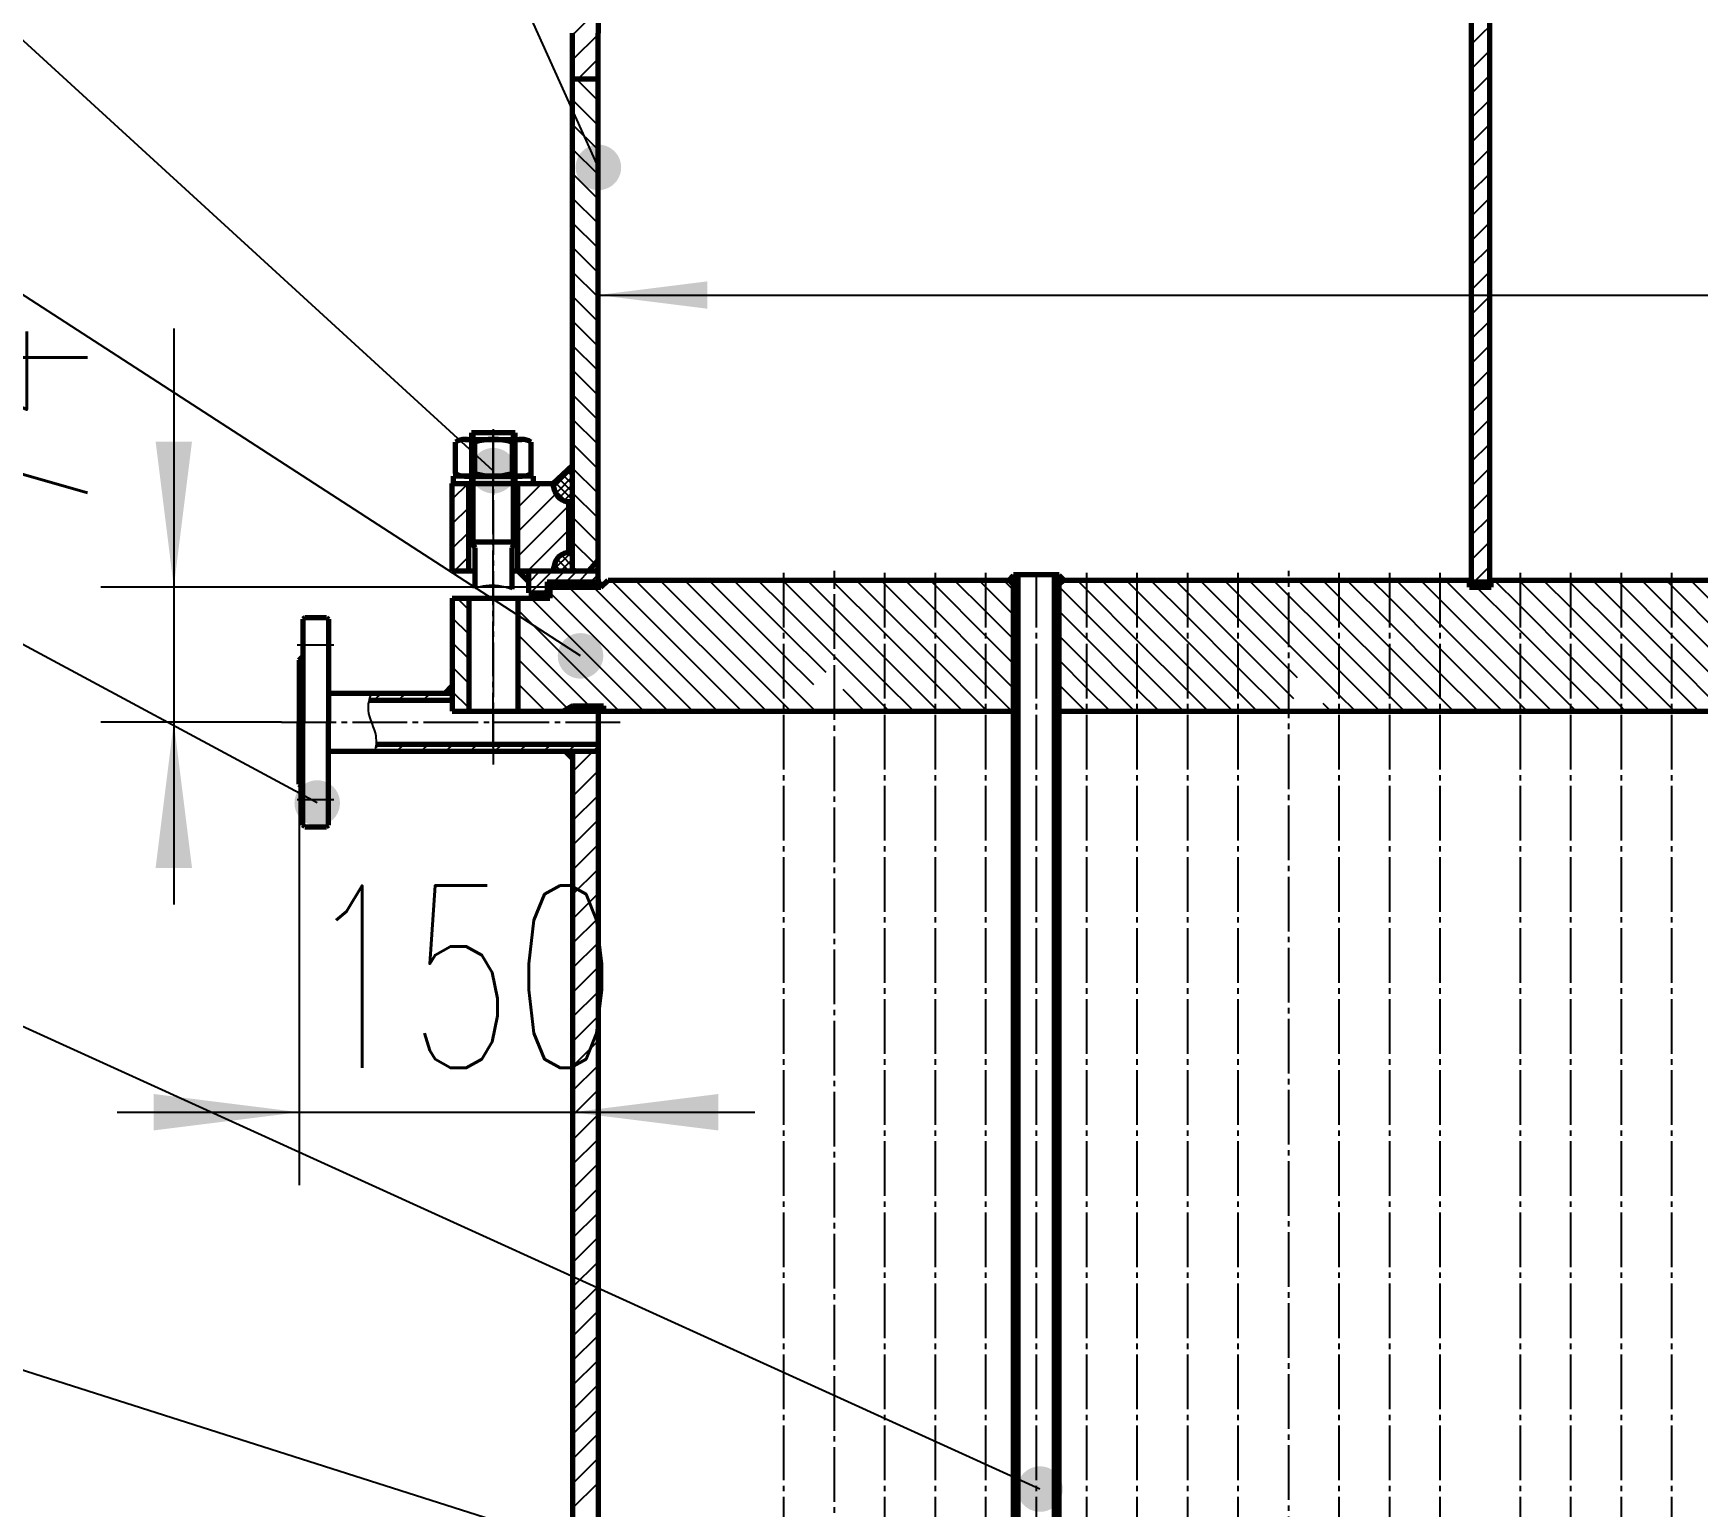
# Model space of a CAD drawing. Header units: millimetres. Extents: x -5940 to 5940, y -8410 to 8410.
# Drawn here: x -4063 to -3150, y 5514 to 6323 of the extents above; entities that cross this region are included whole.
import ezdxf

# ---------------------------------------------------------------- set-up
doc = ezdxf.new("R2010")
doc.units = ezdxf.units.MM
doc.linetypes.add('EB_DASHDOT', pattern=[39, 30, -3, 3, -3])
for name, color, linetype, lineweight in [('CAXA0', 7, 'Continuous', 70), ('CAXA1', 1, 'EB_DASHDOT', 25), ('CAXA3', 4, 'Continuous', 25), ('CAXA4', 3, 'Continuous', 25), ('CAXA5', 51, 'Continuous', 25)]:
    doc.layers.add(name, color=color, linetype=linetype, lineweight=lineweight)
doc.styles.add('机械', font='txt', dxfattribs={"width": 0.667, "bigfont": 'gbcbig.shx'})
doc.dimstyles.new('机械(4)', dxfattribs={"dimscale": 20, "dimtxt": 4, "dimasz": 3, "dimexe": 2, "dimexo": 0, "dimtad": 1, "dimdec": 1, "dimdsep": 46, "dimtxsty": '机械', "dimcen": 0, "dimdle": 4, "dimclrd": 256, "dimclre": 256, "dimclrt": 3, "dimaunit": 1, "dimazin": 2, "dimtfac": 1, "dimtdec": 3, "dimtmove": 0, "dimatfit": 3, "dimfxl": 0, "dimtolj": 1, "dimtzin": 0, "dimarcsym": 0})
doc.dimstyles.new('机械(5)', dxfattribs={"dimscale": 20, "dimtxt": 5, "dimasz": 4, "dimexe": 2, "dimexo": 0, "dimtad": 1, "dimdec": 1, "dimdsep": 46, "dimtxsty": '机械', "dimcen": 0, "dimdle": 5, "dimclrd": 256, "dimclre": 256, "dimclrt": 3, "dimazin": 2, "dimtfac": 1, "dimtdec": 3, "dimtmove": 0, "dimatfit": 3, "dimfxl": 0, "dimtolj": 1, "dimtzin": 0, "dimarcsym": 0})

# ---------------------------------------------------------------- blocks, each defined once
blk = doc.blocks.new('CAXBLOCK155')
at = {"layer": 'CAXA0', "color": 0, "linetype": 'Continuous', "lineweight": 25}
for p, q in [((-3781.46, 6019.04), (-3778.52, 6021.98)), ((-3777.27, 6018.98), (-3774.27, 6021.98)), ((-3773.03, 6018.98), (-3770.03, 6021.98)), ((-3768.79, 6018.98), (-3765.79, 6021.98)), ((-3764.54, 6018.98), (-3761.54, 6021.98)), ((-3760.3, 6018.98), (-3757.3, 6021.98)), ((-3756.06, 6018.98), (-3753.06, 6021.98))]:
    blk.add_line(p, q, dxfattribs=at)
blk = doc.blocks.new('CAXBLOCK156')
at = {"layer": 'CAXA0', "color": 0, "linetype": 'Continuous', "lineweight": 25}
for p, q in [((-3778.87, 6018.98), (-3781.46, 6021.58)), ((-3774.63, 6018.98), (-3777.63, 6021.98)), ((-3770.38, 6018.98), (-3773.38, 6021.98)), ((-3766.14, 6018.98), (-3769.14, 6021.98)), ((-3761.9, 6018.98), (-3764.9, 6021.98)), ((-3757.66, 6018.98), (-3760.66, 6021.98)), ((-3753.41, 6018.98), (-3756.41, 6021.98)), ((-3751.96, 6021.78), (-3752.17, 6021.98))]:
    blk.add_line(p, q, dxfattribs=at)
blk = doc.blocks.new('CAXBLOCK157')
at = {"layer": 'CAXA0', "color": 0, "linetype": 'Continuous', "lineweight": 25}
for p, q in [((-3767.46, 6083.95), (-3768.52, 6085.01)), ((-3767.46, 6066.98), (-3777.34, 6076.85)), ((-3767.46, 6071.22), (-3775.14, 6078.89)), ((-3767.46, 6075.46), (-3772.93, 6080.93)), ((-3767.46, 6079.7), (-3770.73, 6082.97)), ((-3770.83, 6066.1), (-3777.39, 6072.66))]:
    blk.add_line(p, q, dxfattribs=at)
blk = doc.blocks.new('CAXBLOCK158')
at = {"layer": 'CAXA0', "color": 0, "linetype": 'Continuous', "lineweight": 25}
for p, q in [((-3777.68, 6073.73), (-3767.46, 6083.95)), ((-3776.67, 6070.5), (-3767.46, 6079.7)), ((-3774.85, 6068.07), (-3767.46, 6075.46)), ((-3772.21, 6066.47), (-3767.46, 6071.22)), ((-3768.46, 6065.98), (-3767.46, 6066.98))]:
    blk.add_line(p, q, dxfattribs=at)
blk = doc.blocks.new('CAXBLOCK159')
at = {"layer": 'CAXA0', "color": 0, "linetype": 'Continuous', "lineweight": 25}
for p, q in [((-3768.46, 6037.98), (-3778.22, 6028.22)), ((-3777.36, 6031.41), (-3773.94, 6027.98)), ((-3776.03, 6034.56), (-3769.45, 6027.98)), ((-3767.46, 6034.49), (-3773.97, 6027.98)), ((-3773.73, 6036.75), (-3767.46, 6030.49)), ((-3770.41, 6037.93), (-3767.46, 6034.98)), ((-3767.46, 6030), (-3769.47, 6027.98))]:
    blk.add_line(p, q, dxfattribs=at)
blk = doc.blocks.new('CAXBLOCK160')
at = {"layer": 'CAXA0', "color": 0, "linetype": 'Continuous', "lineweight": 25}
for p, q in [((-3753.46, 6030.52), (-3756, 6027.98)), ((-3755.28, 6031.78), (-3753.46, 6029.96)), ((-3757.33, 6029.34), (-3755.98, 6027.98))]:
    blk.add_line(p, q, dxfattribs=at)
blk = doc.blocks.new('CAXBLOCK161')
at = {"layer": 'CAXA0', "color": 0, "linetype": 'Continuous', "lineweight": 25}
for p, q in [((-3796.42, 6027.98), (-3796.94, 6027.46)), ((-3796.39, 6027.98), (-3791.46, 6023.06)), ((-3791.93, 6027.98), (-3794.69, 6025.22)), ((-3791.46, 6023.96), (-3792.45, 6022.97)), ((-3791.9, 6027.98), (-3791.46, 6027.55))]:
    blk.add_line(p, q, dxfattribs=at)
blk = doc.blocks.new('CAXBLOCK167')
at = {"layer": 'CAXA0', "color": 0, "linetype": 'Continuous', "lineweight": 25}
for p, q in [((-3272.75, 6021.98), (-3269.75, 6018.98)), ((-3268.51, 6021.98), (-3265.51, 6018.98)), ((-3264.27, 6021.98), (-3263.17, 6020.88)), ((-3275.17, 6020.16), (-3274, 6018.98))]:
    blk.add_line(p, q, dxfattribs=at)
blk = doc.blocks.new('CAXBLOCK168')
at = {"layer": 'CAXA0', "color": 0, "linetype": 'Continuous', "lineweight": 25}
for p, q in [((-3275.17, 6020.46), (-3273.64, 6021.98)), ((-3272.4, 6018.98), (-3269.4, 6021.98)), ((-3268.16, 6018.98), (-3265.16, 6021.98)), ((-3263.91, 6018.98), (-3263.17, 6019.73))]:
    blk.add_line(p, q, dxfattribs=at)
blk = doc.blocks.new('CAXBLOCK193')
at = {"layer": 'CAXA0', "color": 0, "linetype": 'Continuous', "lineweight": 25}
for p, q in [((-3833.46, 6067.27), (-3824.75, 6075.98)), ((-3797.46, 6062.86), (-3784.34, 6075.98)), ((-3797.46, 6049.39), (-3776.56, 6070.29)), ((-3833.46, 6053.8), (-3824.46, 6062.8)), ((-3797.46, 6035.92), (-3769.46, 6063.92)), ((-3833.46, 6040.33), (-3824.46, 6049.33)), ((-3791.93, 6027.98), (-3769.46, 6050.45)), ((-3832.34, 6027.98), (-3824.46, 6035.86)), ((-3778.46, 6027.98), (-3778.22, 6028.22))]:
    blk.add_line(p, q, dxfattribs=at)
blk = doc.blocks.new('CAXBLOCK195')
at = {"layer": 'CAXA0', "color": 0, "linetype": 'Continuous', "lineweight": 25}
for p, q in [((-3791.46, 6021.71), (-3785.19, 6027.98)), ((-3790.46, 6015.98), (-3778.46, 6027.98)), ((-3777.72, 6021.98), (-3771.72, 6027.98)), ((-3770.98, 6021.98), (-3764.98, 6027.98)), ((-3764.25, 6021.98), (-3758.25, 6027.98)), ((-3757.51, 6021.98), (-3753.46, 6026.03)), ((-3783.72, 6015.98), (-3781.46, 6018.24))]:
    blk.add_line(p, q, dxfattribs=at)
blk = doc.blocks.new('CAXBLOCK214')
at = {"layer": 'CAXA0', "color": 0, "linetype": 'Continuous', "lineweight": 25}
for p, q in [((-3674.49, 5950.98), (-3746.49, 6022.98)), ((-3661.02, 5950.98), (-3733.02, 6022.98)), ((-3651.43, 5954.87), (-3719.55, 6022.98)), ((-3651.43, 5968.34), (-3706.08, 6022.98)), ((-3651.43, 5981.81), (-3692.61, 6022.98)), ((-3651.43, 5995.28), (-3679.14, 6022.98)), ((-3651.43, 6008.75), (-3665.67, 6022.98)), ((-3651.43, 6022.22), (-3652.2, 6022.98)), ((-3596.01, 5966.8), (-3651.43, 6022.22)), ((-3596.01, 5980.27), (-3638.73, 6022.98)), ((-3596.01, 5993.74), (-3625.26, 6022.98)), ((-3596.01, 6007.21), (-3611.79, 6022.98)), ((-3596.01, 6020.68), (-3598.32, 6022.98)), ((-3568.29, 6006.43), (-3584.84, 6022.98)), ((-3568.29, 6019.9), (-3571.37, 6022.98)), ((-3540.58, 6005.66), (-3557.9, 6022.98)), ((-3540.58, 6019.13), (-3544.43, 6022.98)), ((-3525.37, 6017.39), (-3530.96, 6022.98)), ((-3485.16, 6017.59), (-3490.55, 6022.98)), ((-3457.44, 6003.35), (-3477.08, 6022.98)), ((-3457.44, 6016.82), (-3463.61, 6022.98)), ((-3429.73, 6002.57), (-3450.14, 6022.98)), ((-3429.73, 6016.04), (-3436.67, 6022.98)), ((-3402.02, 6001.8), (-3423.2, 6022.98)), ((-3402.02, 6015.27), (-3409.73, 6022.98)), ((-3346.59, 5973.32), (-3396.26, 6022.98)), ((-3346.59, 5986.79), (-3382.79, 6022.98)), ((-3346.59, 6000.26), (-3369.32, 6022.98)), ((-3346.59, 6013.73), (-3355.85, 6022.98)), ((-3318.88, 5999.49), (-3342.38, 6022.98)), ((-3318.88, 6012.96), (-3328.91, 6022.98)), ((-3291.17, 5998.71), (-3315.44, 6022.98)), ((-3291.17, 6012.18), (-3301.97, 6022.98)), ((-3247.17, 5981.65), (-3288.5, 6022.98)), ((-3247.17, 5995.13), (-3275.03, 6022.98)), ((-3247.17, 6008.6), (-3261.56, 6022.98)), ((-3247.17, 6022.07), (-3248.09, 6022.98)), ((-3219.45, 5994.35), (-3247.17, 6022.07)), ((-3219.45, 6007.82), (-3234.61, 6022.98)), ((-3219.45, 6021.29), (-3221.14, 6022.98)), ((-3191.74, 5993.58), (-3219.45, 6021.29)), ((-3191.74, 6007.05), (-3207.67, 6022.98)), ((-3191.74, 6020.52), (-3194.2, 6022.98)), ((-3164.03, 6006.28), (-3180.73, 6022.98)), ((-3164.03, 6019.75), (-3167.26, 6022.98)), ((-3136.32, 6005.51), (-3153.79, 6022.98)), ((-3824.46, 6006.67), (-3830.78, 6012.98)), ((-3728.37, 5950.98), (-3790.37, 6012.98)), ((-3714.9, 5950.98), (-3779.96, 6016.05)), ((-3701.43, 5950.98), (-3769.43, 6018.98)), ((-3687.96, 5950.98), (-3755.96, 6018.98)), ((-3568.29, 5992.96), (-3596.01, 6020.68)), ((-3540.58, 5992.19), (-3568.29, 6019.9)), ((-3525.37, 6003.92), (-3540.58, 6019.13)), ((-3485.16, 6004.12), (-3500.37, 6019.33)), ((-3457.44, 5989.88), (-3485.16, 6017.59)), ((-3429.73, 5989.1), (-3457.44, 6016.82)), ((-3402.02, 5988.33), (-3429.73, 6016.04)), ((-3346.59, 5959.85), (-3402.02, 6015.27)), ((-3318.88, 5986.02), (-3346.59, 6013.73)), ((-3291.17, 5985.24), (-3318.88, 6012.96)), ((-3247.17, 5968.18), (-3291.17, 6012.18)), ((-3164.03, 5992.81), (-3191.74, 6020.52)), ((-3136.32, 5992.04), (-3164.03, 6019.75)), ((-3741.84, 5950.98), (-3797.46, 6006.61)), ((-3596.01, 5953.32), (-3651.43, 6008.75)), ((-3568.29, 5979.49), (-3596.01, 6007.21)), ((-3540.58, 5978.72), (-3568.29, 6006.43)), ((-3525.37, 5990.45), (-3540.58, 6005.66)), ((-3485.16, 5990.65), (-3500.37, 6005.86)), ((-3457.44, 5976.41), (-3485.16, 6004.12)), ((-3429.73, 5975.63), (-3457.44, 6003.35)), ((-3219.45, 5980.88), (-3247.17, 6008.6)), ((-3191.74, 5980.11), (-3219.45, 6007.82)), ((-3164.03, 5979.34), (-3191.74, 6007.05)), ((-3136.32, 5978.57), (-3164.03, 6006.28)), ((-3824.46, 5993.2), (-3833.46, 6002.2)), ((-3628.31, 5972.16), (-3651.43, 5995.28)), ((-3568.29, 5966.02), (-3596.01, 5993.74)), ((-3402.02, 5974.86), (-3429.73, 6002.57)), ((-3369.59, 5969.37), (-3402.02, 6001.8)), ((-3318.88, 5972.55), (-3346.59, 6000.26)), ((-3291.17, 5971.77), (-3318.88, 5999.49)), ((-3247.17, 5954.71), (-3291.17, 5998.71)), ((-3219.45, 5967.41), (-3247.17, 5995.13)), ((-3191.74, 5966.64), (-3219.45, 5994.35)), ((-3164.03, 5965.87), (-3191.74, 5993.58)), ((-3824.46, 5979.73), (-3833.46, 5988.73)), ((-3758.31, 5953.98), (-3797.46, 5993.14)), ((-3540.58, 5965.25), (-3568.29, 5992.96)), ((-3525.37, 5976.98), (-3540.58, 5992.19)), ((-3485.16, 5977.18), (-3500.37, 5992.39)), ((-3457.44, 5962.94), (-3485.16, 5990.65)), ((-3429.73, 5962.16), (-3457.44, 5989.88)), ((-3402.02, 5961.39), (-3429.73, 5989.1)), ((-3371.46, 5957.78), (-3402.02, 5988.33)), ((-3318.88, 5959.07), (-3346.59, 5986.79)), ((-3291.17, 5958.3), (-3318.88, 5986.02)), ((-3256.91, 5950.98), (-3291.17, 5985.24)), ((-3136.32, 5965.1), (-3164.03, 5992.81)), ((-3824.46, 5966.26), (-3833.46, 5975.26)), ((-3770.2, 5952.4), (-3797.46, 5979.67)), ((-3635, 5965.38), (-3651.43, 5981.81)), ((-3568.29, 5952.55), (-3596.01, 5980.27)), ((-3540.58, 5951.78), (-3568.29, 5979.49)), ((-3525.37, 5963.51), (-3540.58, 5978.72)), ((-3485.16, 5963.71), (-3500.37, 5978.92)), ((-3458.96, 5950.98), (-3485.16, 5977.18)), ((-3432.02, 5950.98), (-3457.44, 5976.41)), ((-3405.08, 5950.98), (-3429.73, 5975.63)), ((-3219.45, 5953.94), (-3247.17, 5981.65)), ((-3191.74, 5953.17), (-3219.45, 5980.88)), ((-3164.03, 5952.4), (-3191.74, 5980.11)), ((-3136.32, 5951.63), (-3164.03, 5979.34)), ((-3782.25, 5950.98), (-3797.46, 5966.2)), ((-3635, 5951.91), (-3651.43, 5968.34)), ((-3580.2, 5950.98), (-3596.01, 5966.8)), ((-3378.14, 5950.98), (-3402.02, 5974.86)), ((-3324.26, 5950.98), (-3346.59, 5973.32)), ((-3297.32, 5950.98), (-3318.88, 5972.55)), ((-3270.38, 5950.98), (-3291.17, 5971.77)), ((-3229.97, 5950.98), (-3247.17, 5968.18)), ((-3203.03, 5950.98), (-3219.45, 5967.41)), ((-3176.09, 5950.98), (-3191.74, 5966.64)), ((-3824.46, 5952.78), (-3833.46, 5961.78)), ((-3607.14, 5950.98), (-3619, 5962.85)), ((-3553.26, 5950.98), (-3568.29, 5966.02)), ((-3526.32, 5950.98), (-3540.58, 5965.25)), ((-3485.9, 5950.98), (-3500.37, 5965.45)), ((-3472.43, 5950.98), (-3485.16, 5963.71)), ((-3445.49, 5950.98), (-3457.44, 5962.94)), ((-3418.55, 5950.98), (-3429.73, 5962.16)), ((-3391.61, 5950.98), (-3402.02, 5961.39)), ((-3337.73, 5950.98), (-3346.59, 5959.85)), ((-3310.79, 5950.98), (-3318.88, 5959.07)), ((-3283.85, 5950.98), (-3291.17, 5958.3)), ((-3149.14, 5950.98), (-3164.03, 5965.87)), ((-3795.72, 5950.98), (-3797.46, 5952.73)), ((-3647.55, 5950.98), (-3651.43, 5954.87)), ((-3593.67, 5950.98), (-3596.01, 5953.32)), ((-3566.73, 5950.98), (-3568.29, 5952.55)), ((-3539.79, 5950.98), (-3540.58, 5951.78)), ((-3499.37, 5950.98), (-3500.37, 5951.98)), ((-3351.2, 5950.98), (-3355.46, 5955.25)), ((-3243.44, 5950.98), (-3247.17, 5954.71)), ((-3216.5, 5950.98), (-3219.45, 5953.94)), ((-3189.56, 5950.98), (-3191.74, 5953.17)), ((-3162.61, 5950.98), (-3164.03, 5952.4))]:
    blk.add_line(p, q, dxfattribs=at)
blk = doc.blocks.new('CAXBLOCK232')
at = {"layer": 'CAXA0', "color": 0, "linetype": 'Continuous', "lineweight": 25}
for p, q in [((-3872.4, 5960.98), (-3876.4, 5956.98)), ((-3858.93, 5960.98), (-3862.93, 5956.98)), ((-3845.46, 5960.98), (-3849.46, 5956.98)), ((-3833.46, 5959.51), (-3835.98, 5956.98)), ((-3873.46, 5932.98), (-3875.47, 5930.97)), ((-3859.98, 5932.98), (-3863.98, 5928.98)), ((-3846.51, 5932.98), (-3850.51, 5928.98)), ((-3833.04, 5932.98), (-3837.04, 5928.98)), ((-3819.57, 5932.98), (-3823.57, 5928.98)), ((-3806.1, 5932.98), (-3810.1, 5928.98)), ((-3792.63, 5932.98), (-3796.63, 5928.98)), ((-3779.16, 5932.98), (-3783.16, 5928.98)), ((-3765.69, 5932.98), (-3769.69, 5928.98)), ((-3753.46, 5931.74), (-3756.22, 5928.98))]:
    blk.add_line(p, q, dxfattribs=at)
blk = doc.blocks.new('CAXBLOCK236')
at = {"layer": 'CAXA0', "color": 0, "linetype": 'Continuous', "lineweight": 25}
for p, q in [((-3766.33, 6322.98), (-3767.46, 6321.85)), ((-3753.46, 6322.38), (-3767.46, 6308.38)), ((-3753.46, 6308.91), (-3764.39, 6297.98))]:
    blk.add_line(p, q, dxfattribs=at)
blk = doc.blocks.new('CAXBLOCK249')
at = {"layer": 'CAXA0', "color": 0, "linetype": 'Continuous', "lineweight": 25}
for p, q in [((-3736.16, 6433.98), (-3628.22, 6541.92)), ((-3620.68, 6535.99), (-3619.64, 6537.03)), ((-3700.72, 6482.89), (-3665.8, 6517.81)), ((-3749.7, 6406.97), (-3714.72, 6441.95)), ((-3757.65, 6385.55), (-3732.74, 6410.46)), ((-3762.57, 6367.16), (-3742.29, 6387.44)), ((-3765.55, 6350.71), (-3747.93, 6368.33)), ((-3767.01, 6335.78), (-3751.29, 6351.5)), ((-3766.33, 6322.98), (-3752.97, 6336.34))]:
    blk.add_line(p, q, dxfattribs=at)
blk = doc.blocks.new('CAXBLOCK251')
at = {"layer": 'CAXA0', "color": 0, "linetype": 'Continuous', "lineweight": 25}
for p, q in [((-3753.46, 6285.9), (-3765.55, 6297.98)), ((-3753.46, 6272.43), (-3767.46, 6286.43)), ((-3753.46, 6258.96), (-3767.46, 6272.96)), ((-3753.46, 6245.49), (-3767.46, 6259.49)), ((-3753.46, 6232.01), (-3767.46, 6246.01)), ((-3753.46, 6218.54), (-3767.46, 6232.54)), ((-3753.46, 6205.07), (-3767.46, 6219.07)), ((-3753.46, 6191.6), (-3767.46, 6205.6)), ((-3753.46, 6178.13), (-3767.46, 6192.13)), ((-3753.46, 6164.66), (-3767.46, 6178.66)), ((-3753.46, 6151.19), (-3767.46, 6165.19)), ((-3753.46, 6137.72), (-3767.46, 6151.72)), ((-3753.46, 6124.25), (-3767.46, 6138.25)), ((-3753.46, 6110.78), (-3767.46, 6124.78)), ((-3753.46, 6097.31), (-3767.46, 6111.31)), ((-3753.46, 6083.84), (-3767.46, 6097.84)), ((-3753.46, 6070.37), (-3767.46, 6084.37)), ((-3753.46, 6056.9), (-3767.46, 6070.9)), ((-3753.46, 6043.43), (-3767.46, 6057.43)), ((-3755.28, 6031.78), (-3767.46, 6043.96)), ((-3764.96, 6027.98), (-3767.46, 6030.49))]:
    blk.add_line(p, q, dxfattribs=at)
blk = doc.blocks.new('CAXBLOCK252')
at = {"layer": 'CAXA0', "color": 0, "linetype": 'Continuous', "lineweight": 25}
for p, q in [((-3274.17, 6666.98), (-3267.1, 6674.04)), ((-2742.76, 6673.04), (-2741.45, 6674.35)), ((-3274.17, 6653.51), (-3264.17, 6663.51)), ((-2742.76, 6659.57), (-2732.76, 6669.57)), ((-2742.76, 6646.1), (-2732.76, 6656.1)), ((-3274.17, 6640.04), (-3264.17, 6650.04)), ((-2742.76, 6632.63), (-2732.76, 6642.63)), ((-3274.17, 6626.57), (-3264.17, 6636.57)), ((-2742.76, 6619.16), (-2732.76, 6629.16)), ((-3274.17, 6613.1), (-3264.17, 6623.1)), ((-2742.76, 6605.68), (-2732.76, 6615.68)), ((-3274.17, 6599.62), (-3264.17, 6609.62)), ((-2742.76, 6592.21), (-2732.76, 6602.21)), ((-3274.17, 6586.15), (-3264.17, 6596.15)), ((-2742.76, 6578.74), (-2732.76, 6588.74)), ((-3274.17, 6572.68), (-3264.17, 6582.68)), ((-3274.17, 6559.21), (-3264.17, 6569.21)), ((-2742.76, 6565.27), (-2732.76, 6575.27)), ((-2742.76, 6551.8), (-2732.76, 6561.8)), ((-3274.17, 6545.74), (-3264.17, 6555.74)), ((-3274.17, 6532.27), (-3264.17, 6542.27)), ((-2742.76, 6538.33), (-2732.76, 6548.33)), ((-2742.76, 6524.86), (-2732.76, 6534.86)), ((-3274.17, 6518.8), (-3264.17, 6528.8)), ((-3274.17, 6505.33), (-3264.17, 6515.33)), ((-2742.76, 6511.39), (-2732.76, 6521.39)), ((-2742.76, 6497.92), (-2732.76, 6507.92)), ((-3274.17, 6491.86), (-3264.17, 6501.86)), ((-3274.17, 6478.39), (-3264.17, 6488.39)), ((-2742.76, 6484.45), (-2732.76, 6494.45)), ((-2742.76, 6470.98), (-2732.76, 6480.98)), ((-3274.17, 6464.92), (-3264.17, 6474.92)), ((-3274.17, 6451.45), (-3264.17, 6461.45)), ((-2742.76, 6457.51), (-2732.76, 6467.51)), ((-2742.76, 6444.04), (-2732.76, 6454.04)), ((-3274.17, 6437.98), (-3264.17, 6447.98)), ((-3274.17, 6424.51), (-3264.17, 6434.51)), ((-2742.76, 6430.57), (-2732.76, 6440.57)), ((-2742.76, 6417.1), (-2732.76, 6427.1)), ((-3274.17, 6411.04), (-3264.17, 6421.04)), ((-3274.17, 6397.57), (-3264.17, 6407.57)), ((-2742.76, 6403.63), (-2732.76, 6413.63)), ((-2742.76, 6390.16), (-2732.76, 6400.16)), ((-3274.17, 6384.1), (-3264.17, 6394.1)), ((-2742.76, 6376.69), (-2732.76, 6386.69)), ((-3274.17, 6370.63), (-3264.17, 6380.63)), ((-2742.76, 6363.22), (-2732.76, 6373.22)), ((-3274.17, 6357.16), (-3264.17, 6367.16)), ((-2742.76, 6349.75), (-2732.76, 6359.75)), ((-3274.17, 6343.69), (-3264.17, 6353.69)), ((-2742.76, 6336.28), (-2732.76, 6346.28)), ((-3274.17, 6330.22), (-3264.17, 6340.22)), ((-2742.58, 6322.98), (-2732.76, 6332.81)), ((-3274.17, 6316.75), (-3267.93, 6322.98)), ((-3267.93, 6322.98), (-3264.17, 6326.75)), ((-2742.76, 6322.81), (-2742.58, 6322.98)), ((-2742.76, 6309.34), (-2732.76, 6319.34)), ((-3274.17, 6303.28), (-3264.17, 6313.28)), ((-2742.76, 6295.87), (-2732.76, 6305.87)), ((-3274.17, 6289.81), (-3264.17, 6299.81)), ((-3274.17, 6276.34), (-3264.17, 6286.34)), ((-2742.76, 6282.4), (-2732.76, 6292.4)), ((-2742.76, 6268.93), (-2732.76, 6278.93)), ((-3274.17, 6262.87), (-3264.17, 6272.87)), ((-3274.17, 6249.39), (-3264.17, 6259.39)), ((-2742.76, 6255.45), (-2732.76, 6265.45)), ((-2742.76, 6241.98), (-2732.76, 6251.98)), ((-3274.17, 6235.92), (-3264.17, 6245.92)), ((-3274.17, 6222.45), (-3264.17, 6232.45)), ((-2742.76, 6228.51), (-2732.76, 6238.51)), ((-2742.76, 6215.04), (-2732.76, 6225.04)), ((-3274.17, 6208.98), (-3264.17, 6218.98)), ((-3274.17, 6195.51), (-3264.17, 6205.51)), ((-2742.76, 6201.57), (-2732.76, 6211.57)), ((-2742.76, 6188.1), (-2732.76, 6198.1)), ((-3274.17, 6182.04), (-3264.17, 6192.04)), ((-3274.17, 6168.57), (-3264.17, 6178.57)), ((-2742.76, 6174.63), (-2732.76, 6184.63)), ((-2742.76, 6161.16), (-2732.76, 6171.16)), ((-3274.17, 6155.1), (-3264.17, 6165.1)), ((-3274.17, 6141.63), (-3264.17, 6151.63)), ((-2742.76, 6147.69), (-2732.76, 6157.69)), ((-2742.76, 6134.22), (-2732.76, 6144.22)), ((-3274.17, 6128.16), (-3264.17, 6138.16)), ((-2742.76, 6120.75), (-2732.76, 6130.75)), ((-3274.17, 6114.69), (-3264.17, 6124.69)), ((-2742.76, 6107.28), (-2732.76, 6117.28)), ((-3274.17, 6101.22), (-3264.17, 6111.22)), ((-2742.76, 6093.81), (-2732.76, 6103.81)), ((-3274.17, 6087.75), (-3264.17, 6097.75)), ((-2742.76, 6080.34), (-2732.76, 6090.34)), ((-3274.17, 6074.28), (-3264.17, 6084.28)), ((-2742.76, 6066.87), (-2732.76, 6076.87)), ((-3274.17, 6060.81), (-3264.17, 6070.81)), ((-2742.76, 6053.4), (-2732.76, 6063.4)), ((-3274.17, 6047.34), (-3264.17, 6057.34)), ((-2742.76, 6039.93), (-2732.76, 6049.93)), ((-3274.17, 6033.87), (-3264.17, 6043.87)), ((-3272.58, 6021.98), (-3264.17, 6030.4)), ((-2742.76, 6026.46), (-2732.76, 6036.46)), ((-2733.77, 6021.98), (-2732.76, 6022.99))]:
    blk.add_line(p, q, dxfattribs=at)
blk = doc.blocks.new('*D361')
at = {"layer": 'CAXA4', "linetype": 'Continuous', "lineweight": 25}
for points in [[(-3753.46, 2991.29), (-3673.46, 2981.29), (-3673.46, 3001.29)], [(-2253.46, 2991.29), (-2333.46, 2981.29), (-2333.46, 3001.29)]]:
    blk.add_hatch(color=131, dxfattribs=at).paths.add_polyline_path(points, flags=0)
at = {"layer": 'CAXA4', "color": 131, "linetype": 'Continuous', "lineweight": 25}
for p, q in [((-3753.46, 5950.98), (-3753.46, 2951.29)), ((-2253.46, 5504.48), (-2253.46, 2951.29)), ((-3753.46, 2991.29), (-2253.46, 2991.29))]:
    blk.add_line(p, q, dxfattribs=at)
at = {"layer": 'CAXA4', "color": 3, "linetype": 'Continuous', "lineweight": 25, "insert": (-3139.59, 3116.69), "char_height": 100, "attachment_point": 1, "style": '机械'}
blk.add_mtext('{%%C}1500', dxfattribs=at)
blk = doc.blocks.new('CAXBLOCK276', base_point=(-3810.96, 6079.98))
at = {"layer": 'CAXA0'}
for p, q in [((-3831.75, 6081.52), (-3831.75, 6098.65)), ((-3826.55, 6100.18), (-3795.38, 6100.18)), ((-3821.36, 6098.65), (-3821.36, 6081.52)), ((-3800.57, 6098.65), (-3800.57, 6081.52)), ((-3790.18, 6081.52), (-3790.18, 6098.65)), ((-3826.55, 6079.98), (-3795.38, 6079.98))]:
    blk.add_line(p, q, dxfattribs=at)
for centre, radius, start, end in [((-3826.55, 6090.61), 9.57, 57.13277, 122.86723), ((-3810.96, 6064.18), 36, 73.22135, 106.77865), ((-3795.38, 6090.61), 9.57, 57.13277, 122.86723), ((-3826.55, 6089.56), 9.57, 237.13277, 302.86723), ((-3810.96, 6115.98), 36, 253.22135, 286.77865), ((-3795.38, 6089.56), 9.57, 237.13277, 302.86723)]:
    blk.add_arc(centre, radius, start, end, dxfattribs=at)
at = {"layer": 'CAXA1', "linetype": 'EB_DASHDOT', "lineweight": 25}
blk.add_line((-3810.96, 6078.45), (-3810.96, 6103.18), dxfattribs=at)
blk = doc.blocks.new('CAXBLOCK277', base_point=(-3810.96, 6075.98))
at = {"layer": 'CAXA0'}
for p, q in [((-3788.96, 6079.98), (-3832.96, 6079.98)), ((-3832.96, 6079.98), (-3832.96, 6075.98)), ((-3832.96, 6075.98), (-3788.96, 6075.98)), ((-3788.96, 6075.98), (-3788.96, 6079.98))]:
    blk.add_line(p, q, dxfattribs=at)
at = {"layer": 'CAXA1', "color": 1, "linetype": 'EB_DASHDOT', "lineweight": 25}
blk.add_line((-3810.96, 6072.98), (-3810.96, 6082.98), dxfattribs=at)
blk = doc.blocks.new('CAXBLOCK284')
at = {"layer": 'CAXA0', "color": 0, "linetype": 'Continuous', "lineweight": 25}
for p, q in [((-3767.46, 5917.74), (-3756.22, 5928.98)), ((-3767.46, 5904.27), (-3753.46, 5918.27)), ((-3767.46, 5890.8), (-3753.46, 5904.8)), ((-3767.46, 5877.33), (-3753.46, 5891.33)), ((-3767.46, 5863.86), (-3753.46, 5877.86)), ((-3767.46, 5850.39), (-3753.46, 5864.39)), ((-3767.46, 5836.92), (-3753.46, 5850.92)), ((-3767.46, 5823.45), (-3753.46, 5837.45)), ((-3767.46, 5809.98), (-3753.46, 5823.98)), ((-3767.46, 5796.51), (-3753.46, 5810.51)), ((-3767.46, 5783.04), (-3753.46, 5797.04)), ((-3767.46, 5769.57), (-3753.46, 5783.57)), ((-3767.46, 5756.1), (-3753.46, 5770.1)), ((-3767.46, 5742.63), (-3753.46, 5756.63)), ((-3767.46, 5729.16), (-3753.46, 5743.16)), ((-3767.46, 5715.69), (-3753.46, 5729.69)), ((-3767.46, 5702.22), (-3753.46, 5716.22)), ((-3767.46, 5688.75), (-3753.46, 5702.75)), ((-3767.46, 5675.28), (-3753.46, 5689.28)), ((-3767.46, 5661.8), (-3753.46, 5675.8)), ((-3767.46, 5648.33), (-3753.46, 5662.33)), ((-3767.46, 5634.86), (-3753.46, 5648.86)), ((-3767.46, 5621.39), (-3753.46, 5635.39)), ((-3767.46, 5607.92), (-3753.46, 5621.92)), ((-3767.46, 5594.45), (-3753.46, 5608.45)), ((-3767.46, 5580.98), (-3753.46, 5594.98)), ((-3767.46, 5567.51), (-3753.46, 5581.51)), ((-3767.46, 5554.04), (-3753.46, 5568.04)), ((-3767.46, 5540.57), (-3753.46, 5554.57)), ((-3767.46, 5527.1), (-3753.46, 5541.1)), ((-3767.46, 5513.63), (-3753.46, 5527.63))]:
    blk.add_line(p, q, dxfattribs=at)
blk = doc.blocks.new('CAXBLOCK311', base_point=(-5008.86, 5799.42))
at = {"layer": 'CAXA0', "color": 131, "linetype": 'Continuous', "lineweight": 25}
blk.add_line((-3760.87, 5491.17), (-4728.86, 5799.42), dxfattribs=at)
blk = doc.blocks.new('CAXBLOCK310', base_point=(-3760.87, 5491.17))
at = {"layer": 'CAXA0', "color": 0, "linetype": 'Continuous', "lineweight": 70}
blk.add_blockref('CAXBLOCK311', (-5008.86, 5799.42), dxfattribs=at)
blk = doc.blocks.new('CAXBLOCK313', base_point=(-5008.86, 6077.75))
at = {"layer": 'CAXA0', "linetype": 'Continuous', "lineweight": 25}
blk.add_hatch(color=131, dxfattribs=at).paths.add_polyline_path([(-3498.37, 5524.15), (-3498.52, 5526.11), (-3498.98, 5528.01), (-3499.73, 5529.83), (-3500.75, 5531.5), (-3502.03, 5532.99), (-3503.52, 5534.26), (-3505.19, 5535.29), (-3507, 5536.04), (-3508.91, 5536.5), (-3510.87, 5536.65), (-3512.82, 5536.5), (-3514.73, 5536.04), (-3516.54, 5535.29), (-3518.21, 5534.26), (-3519.71, 5532.99), (-3520.98, 5531.5), (-3522, 5529.83), (-3522.75, 5528.01), (-3523.21, 5526.11), (-3523.37, 5524.15), (-3523.21, 5522.2), (-3522.75, 5520.29), (-3522, 5518.48), (-3520.98, 5516.8), (-3519.71, 5515.31), (-3518.21, 5514.04), (-3516.54, 5513.01), (-3514.73, 5512.26), (-3512.82, 5511.8), (-3510.87, 5511.65), (-3508.91, 5511.8), (-3507, 5512.26), (-3505.19, 5513.01), (-3503.52, 5514.04), (-3502.03, 5515.31), (-3500.75, 5516.8), (-3499.73, 5518.48), (-3498.98, 5520.29), (-3498.52, 5522.2)], flags=0)
at = {"layer": 'CAXA0', "color": 131, "linetype": 'Continuous', "lineweight": 25}
blk.add_line((-3510.87, 5524.15), (-4728.86, 6077.75), dxfattribs=at)
blk = doc.blocks.new('CAXBLOCK312', base_point=(-3510.87, 5524.15))
at = {"layer": 'CAXA0', "color": 0, "linetype": 'Continuous', "lineweight": 70}
blk.add_blockref('CAXBLOCK313', (-5008.86, 6077.75), dxfattribs=at)
blk = doc.blocks.new('CAXBLOCK315', base_point=(-5008.86, 6342.3))
at = {"layer": 'CAXA0', "linetype": 'Continuous', "lineweight": 25}
blk.add_hatch(color=131, dxfattribs=at).paths.add_polyline_path([(-3895.11, 5900.63), (-3895.27, 5902.58), (-3895.72, 5904.49), (-3896.48, 5906.3), (-3897.5, 5907.97), (-3898.77, 5909.47), (-3900.27, 5910.74), (-3901.94, 5911.76), (-3903.75, 5912.51), (-3905.66, 5912.97), (-3907.61, 5913.13), (-3909.57, 5912.97), (-3911.48, 5912.51), (-3913.29, 5911.76), (-3914.96, 5910.74), (-3916.45, 5909.47), (-3917.73, 5907.97), (-3918.75, 5906.3), (-3919.5, 5904.49), (-3919.96, 5902.58), (-3920.11, 5900.63), (-3919.96, 5898.67), (-3919.5, 5896.76), (-3918.75, 5894.95), (-3917.73, 5893.28), (-3916.45, 5891.79), (-3914.96, 5890.51), (-3913.29, 5889.49), (-3911.48, 5888.74), (-3909.57, 5888.28), (-3907.61, 5888.13), (-3905.66, 5888.28), (-3903.75, 5888.74), (-3901.94, 5889.49), (-3900.27, 5890.51), (-3898.77, 5891.79), (-3897.5, 5893.28), (-3896.48, 5894.95), (-3895.72, 5896.76), (-3895.27, 5898.67)], flags=0)
at = {"layer": 'CAXA0', "color": 131, "linetype": 'Continuous', "lineweight": 25}
blk.add_line((-3907.61, 5900.63), (-4728.86, 6342.3), dxfattribs=at)
blk = doc.blocks.new('CAXBLOCK314', base_point=(-3907.61, 5900.63))
at = {"layer": 'CAXA0', "color": 0, "linetype": 'Continuous', "lineweight": 70}
blk.add_blockref('CAXBLOCK315', (-5008.86, 6342.3), dxfattribs=at)
blk = doc.blocks.new('CAXBLOCK317', base_point=(-5022.73, 6615.11))
at = {"layer": 'CAXA0', "linetype": 'Continuous', "lineweight": 25}
blk.add_hatch(color=131, dxfattribs=at).paths.add_polyline_path([(-3750.57, 5981.36), (-3750.72, 5983.32), (-3751.18, 5985.22), (-3751.93, 5987.04), (-3752.96, 5988.71), (-3754.23, 5990.2), (-3755.72, 5991.47), (-3757.4, 5992.5), (-3759.21, 5993.25), (-3761.11, 5993.71), (-3763.07, 5993.86), (-3765.03, 5993.71), (-3766.93, 5993.25), (-3768.75, 5992.5), (-3770.42, 5991.47), (-3771.91, 5990.2), (-3773.18, 5988.71), (-3774.21, 5987.04), (-3774.96, 5985.22), (-3775.42, 5983.32), (-3775.57, 5981.36), (-3775.42, 5979.41), (-3774.96, 5977.5), (-3774.21, 5975.69), (-3773.18, 5974.01), (-3771.91, 5972.52), (-3770.42, 5971.25), (-3768.75, 5970.22), (-3766.93, 5969.47), (-3765.03, 5969.02), (-3763.07, 5968.86), (-3761.11, 5969.02), (-3759.21, 5969.47), (-3757.4, 5970.22), (-3755.72, 5971.25), (-3754.23, 5972.52), (-3752.96, 5974.01), (-3751.93, 5975.69), (-3751.18, 5977.5), (-3750.72, 5979.41)], flags=0)
at = {"layer": 'CAXA0', "color": 131, "linetype": 'Continuous', "lineweight": 25}
blk.add_line((-3763.07, 5981.36), (-4742.73, 6615.11), dxfattribs=at)
blk = doc.blocks.new('CAXBLOCK316', base_point=(-3763.07, 5981.36))
at = {"layer": 'CAXA0', "color": 0, "linetype": 'Continuous', "lineweight": 70}
blk.add_blockref('CAXBLOCK317', (-5022.73, 6615.11), dxfattribs=at)
blk = doc.blocks.new('CAXBLOCK319', base_point=(-5022.73, 6934.77))
at = {"layer": 'CAXA0', "linetype": 'Continuous', "lineweight": 25}
blk.add_hatch(color=131, dxfattribs=at).paths.add_polyline_path([(-3798.46, 6082.98), (-3798.62, 6084.94), (-3799.08, 6086.85), (-3799.83, 6088.66), (-3800.85, 6090.33), (-3802.13, 6091.82), (-3803.62, 6093.1), (-3805.29, 6094.12), (-3807.1, 6094.87), (-3809.01, 6095.33), (-3810.96, 6095.48), (-3812.92, 6095.33), (-3814.83, 6094.87), (-3816.64, 6094.12), (-3818.31, 6093.1), (-3819.8, 6091.82), (-3821.08, 6090.33), (-3822.1, 6088.66), (-3822.85, 6086.85), (-3823.31, 6084.94), (-3823.46, 6082.98), (-3823.31, 6081.03), (-3822.85, 6079.12), (-3822.1, 6077.31), (-3821.08, 6075.64), (-3819.8, 6074.15), (-3818.31, 6072.87), (-3816.64, 6071.85), (-3814.83, 6071.1), (-3812.92, 6070.64), (-3810.96, 6070.48), (-3809.01, 6070.64), (-3807.1, 6071.1), (-3805.29, 6071.85), (-3803.62, 6072.87), (-3802.13, 6074.15), (-3800.85, 6075.64), (-3799.83, 6077.31), (-3799.08, 6079.12), (-3798.62, 6081.03)], flags=0)
at = {"layer": 'CAXA0', "color": 131, "linetype": 'Continuous', "lineweight": 25}
blk.add_line((-3810.96, 6082.98), (-4742.73, 6934.77), dxfattribs=at)
blk = doc.blocks.new('CAXBLOCK318', base_point=(-3810.96, 6082.98))
at = {"layer": 'CAXA0', "color": 0, "linetype": 'Continuous', "lineweight": 70}
blk.add_blockref('CAXBLOCK319', (-5022.73, 6934.77), dxfattribs=at)
blk = doc.blocks.new('CAXBLOCK323', base_point=(-4595.97, 7496.47))
at = {"layer": 'CAXA0', "linetype": 'Continuous', "lineweight": 25}
blk.add_hatch(color=131, dxfattribs=at).paths.add_polyline_path([(-3740.76, 6249.4), (-3740.92, 6251.36), (-3741.38, 6253.27), (-3742.13, 6255.08), (-3743.15, 6256.75), (-3744.43, 6258.24), (-3745.92, 6259.52), (-3747.59, 6260.54), (-3749.4, 6261.29), (-3751.31, 6261.75), (-3753.26, 6261.9), (-3755.22, 6261.75), (-3757.13, 6261.29), (-3758.94, 6260.54), (-3760.61, 6259.52), (-3762.1, 6258.24), (-3763.38, 6256.75), (-3764.4, 6255.08), (-3765.15, 6253.27), (-3765.61, 6251.36), (-3765.76, 6249.4), (-3765.61, 6247.45), (-3765.15, 6245.54), (-3764.4, 6243.73), (-3763.38, 6242.06), (-3762.1, 6240.57), (-3760.61, 6239.29), (-3758.94, 6238.27), (-3757.13, 6237.52), (-3755.22, 6237.06), (-3753.26, 6236.9), (-3751.31, 6237.06), (-3749.4, 6237.52), (-3747.59, 6238.27), (-3745.92, 6239.29), (-3744.43, 6240.57), (-3743.15, 6242.06), (-3742.13, 6243.73), (-3741.38, 6245.54), (-3740.92, 6247.45)], flags=0)
at = {"layer": 'CAXA0', "color": 131, "linetype": 'Continuous', "lineweight": 25}
for p, q in [((-4315.97, 7496.47), (-4595.97, 7496.47)), ((-3753.26, 6249.4), (-4315.97, 7496.47))]:
    blk.add_line(p, q, dxfattribs=at)
at = {"layer": 'CAXA0', "color": 3, "linetype": 'Continuous', "lineweight": 25, "insert": (-4485.99, 7682.61), "char_height": 140, "attachment_point": 1, "style": '机械'}
blk.add_mtext('3', dxfattribs=at)
blk = doc.blocks.new('CAXBLOCK322', base_point=(-3753.26, 6249.4))
at = {"layer": 'CAXA0', "color": 0, "linetype": 'Continuous', "lineweight": 70}
blk.add_blockref('CAXBLOCK323', (-4595.97, 7496.47), dxfattribs=at)
blk = doc.blocks.new('*D433')
at = {"layer": 'CAXA4', "linetype": 'Continuous', "lineweight": 25}
for points in [[(-3986.34, 6018.98), (-3996.34, 6098.98), (-3976.34, 6098.98)], [(-3986.34, 5944.98), (-3996.34, 5864.98), (-3976.34, 5864.98)]]:
    blk.add_hatch(color=131, dxfattribs=at).paths.add_polyline_path(points, flags=0)
at = {"layer": 'CAXA4', "color": 131, "linetype": 'Continuous', "lineweight": 25}
for p, q in [((-3986.34, 6161.08), (-3986.34, 5844.98)), ((-3781.46, 6018.98), (-4026.34, 6018.98)), ((-3927.24, 5944.98), (-4026.34, 5944.98))]:
    blk.add_line(p, q, dxfattribs=at)
at = {"layer": 'CAXA4', "color": 3, "linetype": 'Continuous', "lineweight": 25, "insert": (-4133.71, 6050.8), "char_height": 100, "attachment_point": 1, "rotation": 90, "style": '机械'}
blk.add_mtext('74', dxfattribs=at)
blk = doc.blocks.new('*D434')
at = {"layer": 'CAXA4', "linetype": 'Continuous', "lineweight": 25}
for points in [[(-3917.46, 5730.95), (-3997.46, 5720.95), (-3997.46, 5740.95)], [(-3767.46, 5730.95), (-3687.46, 5720.95), (-3687.46, 5740.95)]]:
    blk.add_hatch(color=131, dxfattribs=at).paths.add_polyline_path(points, flags=0)
at = {"layer": 'CAXA4', "color": 131, "linetype": 'Continuous', "lineweight": 25}
for p, q in [((-3917.46, 5944.98), (-3917.46, 5690.95)), ((-3767.46, 5928.98), (-3767.46, 5690.95)), ((-4017.46, 5730.95), (-3667.46, 5730.95))]:
    blk.add_line(p, q, dxfattribs=at)
at = {"layer": 'CAXA4', "color": 3, "linetype": 'Continuous', "lineweight": 25, "insert": (-3914.41, 5855.3), "char_height": 100, "attachment_point": 1, "style": '机械'}
blk.add_mtext('150', dxfattribs=at)
blk = doc.blocks.new('*D459')
at = {"layer": 'CAXA4', "linetype": 'Continuous', "lineweight": 25}
for points in [[(-3753.46, 6179.36), (-3693.46, 6171.86), (-3693.46, 6186.86)], [(-2253.46, 6179.36), (-2313.46, 6171.86), (-2313.46, 6186.86)]]:
    blk.add_hatch(color=131, dxfattribs=at).paths.add_polyline_path(points, flags=0)
at = {"layer": 'CAXA4', "color": 131, "linetype": 'Continuous', "lineweight": 25}
for p, q in [((-3753.46, 6021.98), (-3753.46, 6219.36)), ((-2253.46, 6021.98), (-2253.46, 6219.36)), ((-3753.46, 6179.36), (-2253.46, 6179.36))]:
    blk.add_line(p, q, dxfattribs=at)
at = {"layer": 'CAXA4', "color": 3, "linetype": 'Continuous', "lineweight": 25, "insert": (-3112.37, 6282.18), "char_height": 80, "attachment_point": 1, "style": '机械'}
blk.add_mtext('{%%C}1500', dxfattribs=at)

msp = doc.modelspace()

# ---------------------------------------------------------------- hatches: boundary and pattern name
at = {"layer": 'CAXA0', "linetype": 'Continuous', "lineweight": 25}
for points in [[(-3525.37, 6020.48), (-3525.37, 6025.48), (-3527.87, 6022.98)], [(-3500.37, 6020.48), (-3497.87, 6022.98), (-3500.37, 6025.48)], [(-3833.46, 5964.98), (-3837.46, 5960.98), (-3833.46, 5960.98)], [(-3767.46, 5928.98), (-3771.46, 5928.98), (-3767.46, 5924.98)]]:
    msp.add_hatch(color=256, dxfattribs=at).paths.add_polyline_path(points, flags=0)

# ---------------------------------------------------------------- linework, layer by layer
at = {"layer": 'CAXA0'}
for p, q in [((-3274.17, 6672.71), (-3274.17, 6021.98)), ((-3264.17, 6674.6), (-3264.17, 6021.98)), ((-3767.46, 6027.98), (-3767.46, 6322.98)), ((-3753.46, 6021.98), (-3753.46, 6322.98)), ((-3767.46, 6297.98), (-3753.46, 6297.98)), ((-3822.96, 6103.78), (-3822.96, 6043.78)), ((-3798.96, 6103.78), (-3822.96, 6103.78)), ((-3798.96, 6043.78), (-3798.96, 6103.78)), ((-3778.28, 6075.98), (-3767.46, 6085.98)), ((-3833.46, 6027.98), (-3833.46, 6075.98)), ((-3833.46, 6075.98), (-3778.28, 6075.98)), ((-3824.46, 6027.98), (-3824.46, 6075.98)), ((-3797.46, 6027.98), (-3797.46, 6075.98)), ((-3777.19, 6071.91), (-3778.28, 6075.98)), ((-3769.46, 6037.98), (-3769.46, 6065.98)), ((-3769.46, 6065.98), (-3767.46, 6065.98)), ((-3822.96, 6043.78), (-3821.16, 6040.67)), ((-3798.96, 6043.78), (-3822.96, 6043.78)), ((-3798.96, 6043.78), (-3800.76, 6040.67)), ((-3777.19, 6032.06), (-3778.28, 6027.98)), ((-3769.46, 6037.98), (-3767.46, 6037.98)), ((-3758.46, 6027.98), (-3753.46, 6033.94)), ((-3833.46, 6027.98), (-3821.16, 6027.98)), ((-3800.76, 6027.98), (-3753.46, 6027.98)), ((-3797.46, 6027.98), (-3791.46, 6021.98)), ((-3791.46, 6015.98), (-3791.46, 6027.98)), ((-3781.46, 6021.98), (-3751.96, 6021.98)), ((-3781.46, 6021.98), (-3781.46, 6015.98)), ((-3751.96, 6018.98), (-3747.96, 6022.98)), ((-3751.96, 6021.98), (-3751.96, 6018.98)), ((-3751.96, 6021.98), (-3751.96, 6018.98)), ((-3747.96, 6022.98), (-3527.87, 6022.98)), ((-3527.87, 6022.98), (-3525.37, 6025.48)), ((-3527.87, 6022.98), (-3525.37, 6020.48)), ((-3525.37, 1825.98), (-3525.37, 6025.98)), ((-3525.37, 6025.98), (-3500.37, 6025.98)), ((-3522.87, 1825.98), (-3522.87, 6025.98)), ((-3502.87, 1825.98), (-3502.87, 6025.98)), ((-3500.37, 1825.98), (-3500.37, 6025.98)), ((-3497.87, 6022.98), (-3500.37, 6025.48)), ((-3497.87, 6022.98), (-3500.37, 6020.48)), ((-3497.87, 6022.98), (-3274.17, 6022.98)), ((-3275.17, 6018.98), (-3275.17, 6022.98)), ((-3275.17, 6021.98), (-3263.17, 6021.98)), ((-3264.17, 6022.98), (-3003.46, 6022.98)), ((-3263.17, 6018.98), (-3263.17, 6022.98)), ((-3833.46, 6012.98), (-3810.96, 6012.98)), ((-3833.46, 6012.98), (-3833.46, 5950.98)), ((-3824.46, 6012.98), (-3824.46, 5950.98)), ((-3810.96, 6012.98), (-3779.96, 6012.98)), ((-3797.46, 6012.98), (-3797.46, 5950.98)), ((-3791.46, 6015.98), (-3779.96, 6015.98)), ((-3781.46, 6018.98), (-3751.96, 6018.98)), ((-3779.96, 6018.98), (-3779.96, 6012.98)), ((-3275.17, 6018.98), (-3263.17, 6018.98)), ((-3914.46, 6002.48), (-3915.46, 6001.48)), ((-3915.46, 6001.48), (-3915.46, 5944.98)), ((-3914.46, 6002.48), (-3902.46, 6002.48)), ((-3902.46, 6002.48), (-3901.46, 6001.48)), ((-3901.46, 6001.48), (-3901.46, 5944.98)), ((-3917.46, 5978.98), (-3915.46, 5980.98)), ((-3917.46, 5978.98), (-3917.46, 5944.98)), ((-3901.46, 5960.98), (-3833.46, 5960.98)), ((-3879.03, 5956.98), (-3833.46, 5956.98)), ((-3837.46, 5960.98), (-3833.46, 5964.98)), ((-3833.46, 5950.98), (-3750.46, 5950.98)), ((-3767.46, 5953.98), (-3772.66, 5950.98)), ((-3767.46, 5953.98), (-3750.46, 5953.98)), ((-3753.46, 5950.98), (-3753.46, 2337.48)), ((-3750.46, 5953.98), (-3750.46, 5950.98)), ((-3750.46, 5950.98), (-3525.37, 5950.98)), ((-3500.37, 5950.98), (-3003.46, 5950.98)), ((-3917.46, 5910.98), (-3917.46, 5944.98)), ((-3915.46, 5888.48), (-3915.46, 5944.98)), ((-3901.46, 5888.48), (-3901.46, 5944.98)), ((-3875.15, 5932.98), (-3753.46, 5932.98)), ((-3901.46, 5928.98), (-3753.46, 5928.98)), ((-3767.46, 5924.98), (-3771.46, 5928.98)), ((-3767.46, 5928.98), (-3767.46, 2337.48)), ((-3917.46, 5910.98), (-3915.46, 5908.98)), ((-3914.46, 5887.48), (-3915.46, 5888.48)), ((-3914.46, 5887.48), (-3902.46, 5887.48)), ((-3902.46, 5887.48), (-3901.46, 5888.48))]:
    msp.add_line(p, q, dxfattribs=at)
at = {"layer": 'CAXA0', "linetype": 'Continuous', "lineweight": 70}
for p, q in [((-3821.16, 6040.67), (-3821.16, 6018.56)), ((-3800.76, 6040.67), (-3800.76, 6017.96))]:
    msp.add_line(p, q, dxfattribs=at)
at = {"layer": 'CAXA0'}
for centre, start, end in [((-3769.46, 6073.98), 195, 270), ((-3769.46, 6029.98), 90, 164.99998)]:
    msp.add_arc(centre, 8, start, end, dxfattribs=at)
msp.add_rational_spline([(-2253.46, 6322.98), (-2253.46, 6697.98), (-3003.46, 6697.98), (-3214.12, 6697.98), (-3393.96, 6643.14)], [1, 0.707106781187, 1, 0.895784113505, 0.865731439405], degree=2, knots=[0, 0, 0, 961.764518, 961.764518, 1303.975042, 1303.975042, 1303.975042], dxfattribs=at)
msp.add_rational_spline([(-3612.96, 6541.51), (-3753.46, 6443.54), (-3753.46, 6322.98)], [0.859270279941, 0.882488128562, 1], degree=2, dxfattribs=at)
msp.add_rational_spline([(-3612.96, 6541.51), (-3753.46, 6443.54), (-3753.46, 6322.98)], [0.859270279941, 0.882488128562, 1], degree=2, dxfattribs=at)
at = {"layer": 'CAXA1', "linetype": 'EB_DASHDOT', "lineweight": 25}
for p, q in [((-3810.96, 6105.78), (-3810.96, 5921.78)), ((-3810.96, 5931.15), (-3810.96, 6104.96)), ((-3651.43, 1823.98), (-3651.43, 6027.98)), ((-3623.72, 5049.18), (-3623.72, 6027.98)), ((-3596.01, 1823.98), (-3596.01, 6027.98)), ((-3568.29, 1823.98), (-3568.29, 6027.98)), ((-3540.58, 1823.98), (-3540.58, 6027.98)), ((-3512.87, 1823.98), (-3512.87, 6027.98)), ((-3485.16, 1823.98), (-3485.16, 6027.98)), ((-3457.44, 1823.98), (-3457.44, 6027.98)), ((-3429.73, 1823.98), (-3429.73, 6027.98)), ((-3402.02, 1823.98), (-3402.02, 6027.98)), ((-3374.31, 5479.18), (-3374.31, 6027.98)), ((-3346.59, 1823.98), (-3346.59, 6027.98)), ((-3318.88, 1823.98), (-3318.88, 6027.98)), ((-3291.17, 1823.98), (-3291.17, 6027.98)), ((-3247.17, 1823.98), (-3247.17, 6027.98)), ((-3219.45, 1823.98), (-3219.45, 6027.98)), ((-3191.74, 1823.98), (-3191.74, 6027.98)), ((-3164.03, 1823.98), (-3164.03, 6027.98)), ((-3918.71, 5987.48), (-3898.46, 5987.48)), ((-3927.24, 5944.98), (-3740.15, 5944.98)), ((-3918.71, 5902.48), (-3898.46, 5902.48))]:
    msp.add_line(p, q, dxfattribs=at)
at = {"layer": 'CAXA3', "linetype": 'Continuous', "lineweight": 25}
for p, q in [((-3821.16, 6040.67), (-3821.16, 6103.78)), ((-3800.76, 6040.67), (-3800.76, 6103.78))]:
    msp.add_line(p, q, dxfattribs=at)
msp.add_open_spline([(-3821.16, 6018.56), (-3817.03, 6019.91), (-3809.9, 6020.86), (-3803.18, 6018.97), (-3800.76, 6017.96)], degree=3, knots=[0, 0, 0, 0, 12.972251, 20.860703, 20.860703, 20.860703, 20.860703], dxfattribs=at)
at = {"layer": 'CAXA3'}
msp.add_open_spline([(-3875.79, 5928.98), (-3875.12, 5931.73), (-3874.46, 5939.55), (-3880.96, 5949.75), (-3879.01, 5957.92), (-3877.62, 5960.98)], degree=3, knots=[0, 0, 0, 0, 8.274516, 23.268344, 32.96731, 32.96731, 32.96731, 32.96731], dxfattribs=at)

# ---------------------------------------------------------------- block references
at = {"layer": 'CAXA0'}
for name, p in [('CAXBLOCK318', (-3810.96, 6082.98)), ('CAXBLOCK322', (-3753.26, 6249.4)), ('CAXBLOCK316', (-3763.07, 5981.36)), ('CAXBLOCK314', (-3907.61, 5900.63)), ('CAXBLOCK312', (-3510.87, 5524.15)), ('CAXBLOCK276', (-3810.96, 6079.98)), ('CAXBLOCK277', (-3810.96, 6075.98)), ('CAXBLOCK310', (-3760.87, 5491.17))]:
    msp.add_blockref(name, p, dxfattribs=at)
at = {"layer": 'CAXA5'}
for name in ['CAXBLOCK252', 'CAXBLOCK249', 'CAXBLOCK236', 'CAXBLOCK251', 'CAXBLOCK157', 'CAXBLOCK193', 'CAXBLOCK158', 'CAXBLOCK159', 'CAXBLOCK160', 'CAXBLOCK214', 'CAXBLOCK161', 'CAXBLOCK195', 'CAXBLOCK155', 'CAXBLOCK156', 'CAXBLOCK167', 'CAXBLOCK168', 'CAXBLOCK232', 'CAXBLOCK284']:
    msp.add_blockref(name, (0, 0), dxfattribs=at)

# ---------------------------------------------------------------- dimensions: what is measured, and where the dimension line sits
at = {"layer": 'CAXA4'}
for base, p1, p2, angle, text, dimstyle, picture, middle in [((-3003.46, 6179.36), (-3753.46, 6021.98), (-2253.46, 6021.98), 180, '{%%C}1500', '机械(4)', '*D459', (-3003.46, 6232.57)), ((-3986.34, 6103.44), (-3781.46, 6018.98), (-3927.24, 5944.98), 90, '74', '机械(5)', '*D433', (-4072.6, 6103.44)), ((-3570.53, 5730.95), (-3917.46, 5944.98), (-3767.46, 5928.98), 0, '150', '机械(5)', '*D434', (-3842.47, 5794.19))]:
    dim = msp.add_linear_dim(base=base, p1=p1, p2=p2, angle=angle, text=text, dimstyle=dimstyle, dxfattribs=at)
    dim.commit()
    dim.dimension.update_dxf_attribs({"geometry": picture, "text_midpoint": middle})
dim = msp.add_linear_dim(base=(-3003.46, 2991.29), p1=(-3753.46, 5950.98), p2=(-2253.46, 5504.48), text='{%%C}1500', dimstyle='机械(5)', dxfattribs=at)
dim.commit()
dim.dimension.update_dxf_attribs({"geometry": '*D361', "text_midpoint": (-3003.46, 3054.68)})

doc.saveas('drawing.dxf')
